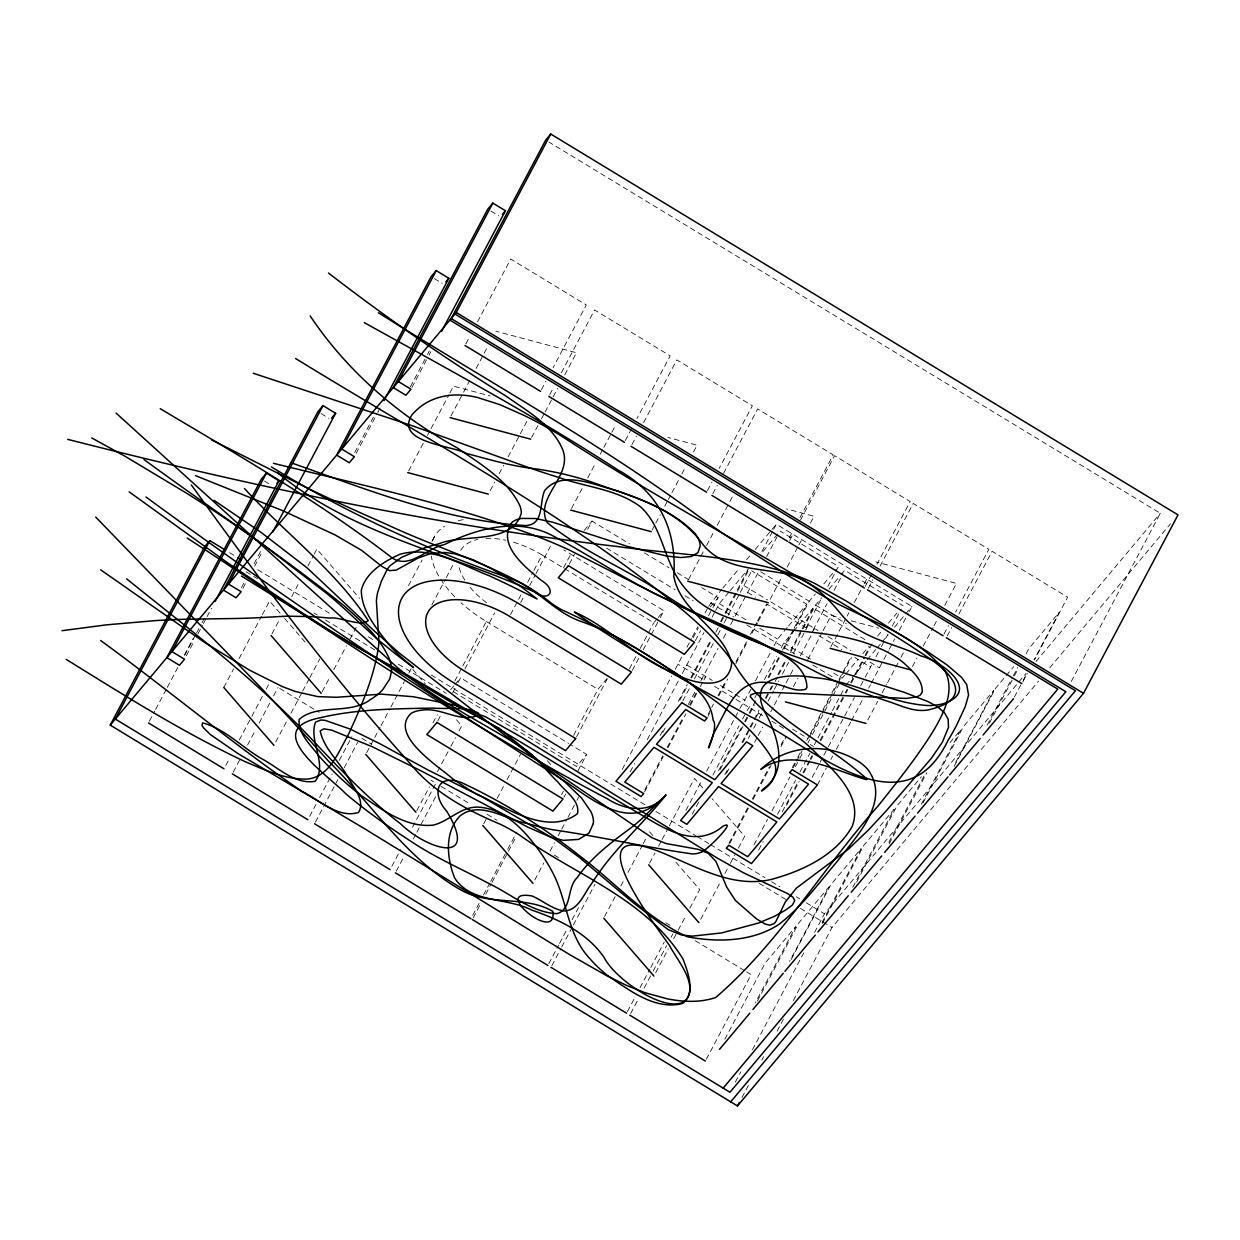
<?xml version="1.0" encoding="UTF-8"?>
<svg xmlns="http://www.w3.org/2000/svg" width="1240" height="1240" viewBox="0 0 1240 1240"><rect width="100%" height="100%" fill="white"/><g stroke="black" fill="none" stroke-linecap="round" stroke-linejoin="round"><path stroke-width="0.75" stroke-dasharray="5 3.75" d="M149.358 721.246L154.737 711.078M155.636 709.373L166.408 689.037M167.307 687.347L178.064 667.011M184.357 655.139L193.332 638.197M184.869 655.077L195.657 634.679M196.555 632.974L201.051 624.48M201.965 622.79L205.561 615.986M186.326 655.821L194.432 640.538M198.028 633.733L202.523 625.239M203.422 623.534L206.135 618.435M207.034 616.73L211.529 608.236M241.475 587.574L245.071 580.769M254.076 563.766L261.268 550.173M242.947 588.318L246.543 581.514M254.634 566.231L262.74 550.932M223.789 687.487L233.662 668.856M239.041 658.688L261.469 616.311M262.369 614.621L269.545 601.059L283.356 616.962M354.687 452.554L374.496 415.168M356.159 453.313L376.851 414.222M377.766 412.517L380.463 407.418M271.978 633.857L280.054 618.605M291.726 596.564L298.003 584.707M307.877 566.06L313.255 555.892M314.154 554.202L316.851 549.119L359.507 598.3M410.409 386.74L426.607 356.159M427.506 354.454L429.304 351.06M411.866 387.5L428.064 356.903M428.963 355.214L430.776 351.803M225.82 765.421L229.415 758.648M239.289 740.001L250.945 717.976M251.844 716.286L262.617 695.935M266.197 689.161L269.793 682.388M233.213 772.148L239.49 760.29M247.566 745.038L255.642 729.787M259.222 722.998L269.995 702.662M273.591 695.888L278.07 687.409M465.868 343.805L469.464 337.017M477.539 321.764L510.74 259.051L586.303 304.947L553.102 367.644M408.642 470.89L423.894 442.075M427.49 435.302L430.171 430.218M431.071 428.529L449.019 394.63M449.918 392.925L453.514 386.151L490.157 395.947M275.76 741.97L287.417 719.929M291.012 713.155L301.785 692.819M302.669 691.114L308.962 679.257M309.861 677.567L319.719 658.921M450.988 415.943L462.644 393.901M463.543 392.212L469.836 380.354M476.114 368.481L483.29 354.919M484.189 353.229L487.769 346.456M322.152 691.718L330.228 676.466M333.824 669.678L346.379 645.947M349.974 639.173L356.252 627.316M408.534 585.606L422.081 560.046M432 541.307L434.697 536.192M309.675 816.338L315.952 804.466M319.548 797.692L332.103 773.962M339.279 760.414L351.85 736.684M541.446 389.685L545.925 381.207M490.157 490.746L494.651 482.282M499.131 473.804L503.626 465.325M508.106 456.847L527.853 419.57M315.425 822.074L335.156 784.781M336.055 783.091L337.853 779.697M344.131 767.839L357.601 742.404M431.861 604.872L445.393 579.312M446.292 577.607L454.414 562.278M549.723 394.708L553.319 387.934M561.394 372.682L594.596 309.969L670.158 355.849L636.957 418.562M531.604 437.488L537.896 425.63M541.477 418.841L544.174 413.757M545.073 412.068L552.25 398.505M553.149 396.815L557.628 388.337M564.804 374.774L576.476 352.749L495.845 331.204M366.668 752.742L370.264 745.953M371.163 744.264L373.86 739.179M374.744 737.49L380.137 727.307M381.037 725.617L390.011 708.675M390.91 706.971L404.364 681.55M408.844 673.072L411.541 667.988M454.755 681.148L461.978 667.523M462.877 665.818L486.328 621.519A96.317 50.468 27.9 0 1 461.048 602.811M432.946 722.982L437.317 714.721M464.892 669.058L494.667 612.824M437.829 720.812L441.332 714.193M452.709 692.711L457.079 684.449M457.947 682.806L460.582 677.846L568.649 743.457M510.524 614.653L517.746 601.013M518.646 599.308L521.358 594.192M527.667 582.273L533.076 572.043M533.975 570.338L542.097 555.009L653.775 622.806L657.154 618.775M520.661 602.547L524.272 595.743M529.682 585.513L535.107 575.298M536.005 573.593L550.436 546.329M571.562 508.416L583.218 486.375M587.714 477.911L595.789 462.66M600.269 454.181L602.966 449.097M603.865 447.407L611.041 433.845M611.94 432.14L615.536 425.367M416.841 810.604L429.412 786.873M437.488 771.621L450.043 747.89M450.942 746.201L455.436 737.722M459.017 730.949L461.714 725.85L454.196 717.185M391.887 866.249L400.861 849.307M412.517 827.266L435.86 783.2L430.931 780.208M396.273 871.162L404.349 855.895M413.323 838.953L416.02 833.869M416.904 832.179L435.752 796.576M625.286 440.588L631.579 428.73M563.534 567.874L571.408 552.994M631.935 444.618L636.43 436.154M643.607 422.592L676.808 359.879L752.37 405.759L719.169 468.472M569.3 564.045L574.538 554.125M587.667 529.341L592.038 521.079L629.703 543.942M483.709 823.794L487.305 817.021M497.178 798.374L503.456 786.517M507.052 779.728L520.505 754.308M652.178 529.961L654.875 524.876M655.774 523.187L660.254 514.708M664.749 506.23L667.446 501.146M668.329 499.457L671.026 494.373M671.925 492.683L680.9 475.726M681.798 474.036L685.379 467.263M693.455 452.011L697.05 445.222L667.74 437.394M472.735 915.337L479.012 903.48M483.507 895.001L489.785 883.144M490.683 881.438L506.835 850.935M507.733 849.245L516.708 832.288M473.2 917.863L480.376 904.301M485.77 894.133L491.149 883.965M492.048 882.276L516.274 836.504M573.655 735.32L598.005 689.316L607.027 678.575M576.569 736.855L607.244 678.931M707.498 490.498L711.993 482.035M712.783 493.706L717.278 485.243M723.556 473.37L757.656 408.968L833.218 454.847L800.017 517.561M561.643 794.577L563.394 791.275M629.424 668.825L636.632 655.185M640.243 648.365L653.775 622.806M563.921 797.351L565.657 794.049M577.918 770.923L586.659 754.4L570.292 744.45M632.338 670.36L639.561 656.72M643.173 649.915L659.401 619.24M660.316 617.536L663.912 610.716L563.735 549.894M688.603 579.468L705.653 547.274M706.552 545.585L713.729 532.022M717.309 525.233L728.981 503.207M729.88 501.518L733.46 494.729M534.781 879.966L543.755 863.009M550.033 851.152L554.528 842.673M558.109 835.899L560.806 830.816M561.704 829.111L567.083 818.943M567.982 817.253L576.058 802.001M576.957 800.312L578.755 796.917M622.247 769.404L671.662 676.064M675.257 669.275L682.465 655.665M686.976 647.14L691.486 638.615M692.4 636.911L697.81 626.696M705.018 613.056L707.73 607.957M708.629 606.251L721.634 589.496M693.114 637.81L698.368 627.889M695.376 640.584L700.631 630.679M708.505 615.8L711.993 609.197M712.876 607.538L718.13 597.634L701.747 587.683M630.183 771.915L634.679 763.421M647.264 739.66L678.714 680.264M682.31 673.475L703.933 632.617M712.054 617.272L714.767 612.157M715.666 610.452L719.278 603.648L728.996 592.054M660.254 735.429L663.85 728.624M678.249 701.437L687.255 684.433M690.851 677.644L710.644 640.243M720.548 621.55L724.144 614.761M725.043 613.056L747.534 570.571M662.78 732.406L665.493 727.307M679.876 700.104L687.983 684.806M691.579 678.017L711.373 640.63M715.883 632.121L720.378 623.627M721.277 621.938L724.873 615.133M725.772 613.428L736.576 593.046M737.475 591.341L748.278 570.942M682.775 700.972L689.967 687.394M694.462 678.915L713.326 643.265M717.821 634.787L720.518 629.688M724.114 622.899L739.396 594.053M740.296 592.348L751.998 570.23M761.933 551.49L772.753 531.046M773.652 529.341L776.364 524.226L911.88 606.5L909.184 611.615M548.762 963.744L558.636 945.097M559.534 943.408L567.61 928.155M572.105 919.677L580.181 904.425M688.339 704.429L695.532 690.851M700.925 680.667L718.007 648.427M723.385 638.244L726.082 633.144M730.577 624.665L734.173 617.876M735.072 616.171L758.477 571.966M766.599 556.636L778.332 534.486M644.769 789.803L662.734 755.857M667.229 747.379L683.411 716.829M689.688 704.956L695.981 693.067M551.878 965.635L560.852 948.678M561.751 946.988L572.524 926.652M573.423 924.962L594.952 884.275M644.599 791.88L663.478 756.23M667.972 747.751L685.937 713.806M690.432 705.312L696.725 693.439M700.321 686.65L703.018 681.566M703.917 679.861L705.715 676.466L703.173 679.489L677.955 664.175M789.26 537.896L792.841 531.123M789.725 540.423L793.306 533.634M800.482 520.087L834.582 455.685L910.16 501.564L876.959 564.262M708.149 714.209L710.846 709.125M711.745 707.42L713.543 704.025M718.038 695.547L726.129 680.264M736.018 661.602L746.79 641.235M750.386 634.446L756.679 622.573M757.578 620.868L766.568 603.896L805.954 627.812L808.495 624.789L793.212 653.65M707.994 716.286L709.792 712.892M718.782 695.919L727.771 678.947M735.847 663.663L747.534 641.607M752.029 633.129L757.423 622.945M758.322 621.24L767.296 604.268M770.118 599.323L781.789 577.298M787.168 567.13L797.94 546.793M798.839 545.089L802.42 538.315M810.495 523.063L814.091 516.289L786.61 508.943M604.639 916.484L615.412 896.148M620.806 885.98L624.386 879.207M627.982 872.418L642.336 845.308M643.235 843.619L645.932 838.535M649.62 863.133L654.999 852.965M658.595 846.176L661.277 841.092M662.175 839.402L668.468 827.545M669.368 825.84L694.493 778.394L703.266 788.516M685.952 810.324L702.135 779.774M706.63 771.296L738.978 710.195M739.877 708.505L751.006 689.223M755.439 680.869L773.156 647.404M774.039 645.73L777.573 639.05L787.307 627.456M692.261 814.153L698.554 802.28M712.923 775.124L738.994 725.896M742.574 719.107L746.17 712.318M747.069 710.629L751.409 704.212M754.773 697.841L757.314 693.052M764.398 679.675L776.798 656.255M781.231 647.885L783.882 642.863L792.391 632.726M718.549 770.815L743.752 723.23M744.651 721.54L748.247 714.736M749.146 713.031L756.354 699.438M768.04 677.35L781.541 651.853M782.44 650.163L793.244 629.765M794.143 628.06L806.744 604.268L751.673 570.834M720.192 769.498L744.481 723.618M745.38 721.913L748.991 715.108M749.89 713.418L754.385 704.909M768.784 677.722L780.487 655.635M784.083 648.83L809.271 601.245L815.346 594.007M724.857 774.644L727.554 769.544M741.954 742.357L749.162 728.764M750.061 727.058L759.05 710.071M765.359 698.167L768.955 691.378M769.854 689.673L771.652 686.278M777.945 674.374L786.052 659.076M790.546 650.582L801.35 630.183M802.249 628.494L813.053 608.096L868.109 641.529M726.5 773.326L730.096 766.521M742.698 742.729L755.284 718.937M756.183 717.247L759.794 710.443M766.087 698.538L769.683 691.75M770.582 690.044L774.194 683.255M775.093 681.55L777.79 676.451M778.689 674.746L785.881 661.153M790.392 652.659L802.079 630.571M802.977 628.866L815.579 605.074L821.655 597.835M805.954 627.812L821.609 598.254M827.809 586.551L834.892 573.159M835.776 571.485L838.441 566.479L780.13 531.077M748.278 738.498L750.076 735.103M753.672 728.314L758.167 719.836M759.066 718.13L761.763 713.046M768.056 701.158L773.45 690.975M774.349 689.285L778.844 680.791M782.44 674.018L788.718 662.129M813.099 630.044L827.018 603.756M834.117 590.38L842.968 573.639M754.587 742.326L757.284 737.242M758.183 735.537L762.678 727.058M770.769 711.775L773.466 706.692M774.365 704.986L781.541 691.409M782.44 689.719L785.137 684.62M786.036 682.93L789.632 676.141M790.531 674.436L794.127 667.647M800.42 655.774L813.006 632.013M793.445 686.619L797.94 678.14M807.813 659.494L822.166 632.385M823.066 630.679L831.141 615.428L840.302 617.876M627.456 1011.515L635.531 996.263M640.011 987.784L649.884 969.138M650.783 967.448L664.237 942.028M630.695 1013.483L638.771 998.231M644.164 988.063L652.24 972.811M653.139 971.121L666.593 945.702M671.088 937.223L672.87 933.829M655.712 972.656L668.283 948.926M673.661 938.757L677.257 931.984M678.156 930.279L686.232 915.027M689.812 908.254L699.686 889.607L674.607 860.684M830.94 646.629L846.207 617.814M847.106 616.125L848.888 612.731M854.283 602.562L863.257 585.621M864.156 583.916L867.737 577.143M728.95 843.169L747.829 807.519M752.324 799.041L769.389 766.785M781.076 744.729L785.571 736.235M865.288 586.303L871.565 574.43M729.693 843.541L748.557 807.891M753.052 799.413L771.032 765.468M780.906 746.79L786.3 736.607M868.403 588.194L872.882 579.716M880.059 566.153L913.26 503.456L988.838 549.336L955.637 612.033M700.693 919.29L720.425 882.012M724.919 873.534L729.399 865.055M730.298 863.365L734.793 854.887M738.374 848.113L744.667 836.256L712.054 798.638M792.345 767.576L796.84 759.082M797.738 757.392L800.435 752.293M806.729 740.419L809.426 735.32M810.324 733.63L821.996 711.558M822.895 709.869L830.986 694.586M831.885 692.896L838.178 681.024M839.077 679.318L850.749 657.262M793.089 767.947L795.785 762.848M796.685 761.159L802.063 750.975M809.255 737.397L820.942 715.325M821.841 713.636L837.109 684.775M838.007 683.085L841.604 676.296M842.502 674.591L851.493 657.634M753.998 844.843L767.482 819.376M771.962 810.898L789.942 776.953M795.336 766.769L798.932 759.981M799.831 758.275L803.427 751.486M807.907 743.008L809.705 739.614M812.417 734.499L840.379 681.675M758.663 849.989L763.158 841.51M777.527 814.355L795.507 780.409M800.001 771.915L809.89 753.254M814.385 744.76L817.082 739.644M817.997 737.939L831.529 712.38M832.428 710.675L844.161 688.525M782.269 811.751L798.467 781.154M802.962 772.659L809.255 760.755M810.154 759.066L811.952 755.656M820.059 740.373L844.347 694.478M845.262 692.788L847.06 689.378M850.655 682.589L854.251 675.784M855.151 674.08L864.156 657.091M865.055 655.386L869.55 646.893M786.594 805.318L799.196 781.525M803.691 773.032L809.999 761.143M810.898 759.438L812.696 756.043M820.787 740.745L845.091 694.85M845.99 693.16L847.788 689.75M851.384 682.961L854.98 676.157M855.895 674.467L864.885 657.464M865.784 655.774L872.092 643.87M812.154 777.356L819.346 763.778M820.245 762.089L822.941 756.989M823.841 755.3L827.437 748.511M828.336 746.806L854.391 697.593M860.684 685.705L864.28 678.915M865.179 677.226L872.371 663.632M875.982 656.812L880.493 648.303M881.392 646.598L885.004 639.778M885.902 638.073L887.701 634.663M892.211 626.138L901.248 609.104M817.393 784.951L826.382 767.979M830.877 759.5L832.676 756.106M836.271 749.317L850.655 722.161M851.554 720.456L863.226 698.399M868.62 688.216L870.418 684.821M871.317 683.116L883.02 661.029M883.918 659.324L888.429 650.798M889.328 649.109L894.738 638.879M899.248 630.354L908.269 613.32M867.798 720.021L877.672 701.39M882.152 692.912L886.646 684.433M887.53 682.744L900.101 659.014M901 657.324L903.697 652.24M912.47 666.485L916.949 658.006M923.242 646.149L933.1 627.502M933.999 625.812L937.595 619.024M944.771 605.476L956.443 583.436L875.812 561.89M706.273 1059.363L751.146 974.625L746.216 971.633M724.857 1039.197L765.25 962.922L795.63 926.683L755.253 1002.959M943.966 634.074L948.461 625.596M947.221 636.043L951.7 627.564M958.892 614.017L992.093 551.304L1067.655 597.184L1034.455 659.897M757.376 1001.052L798.653 923.087L829.048 886.848L789.554 961.418M791.197 959.466L830.676 884.895L861.072 848.656L820.679 924.932M735.351 1082.055L740.761 1071.856M752.447 1049.768L803.737 952.894M814.541 932.495L824.445 913.803L1025.976 673.475M822.399 923.505L863.676 845.541L894.071 809.302L851.896 888.956M742 1097.447L749.193 1083.853M761.794 1060.061L763.592 1056.666M777.093 1031.168L783.386 1019.28M793.29 1000.587L831.978 927.505L1038.593 681.116M856.67 882.012L897.047 805.752L921.366 776.767M888.848 842.394L925.645 772.908M889.142 843.929L926.823 772.737M921.32 804.295L960.798 729.725L949.871 742.775M923.041 802.869L963.418 726.609L993.813 690.37L954.32 764.941M954.165 766.382L995.441 688.417L1013.669 666.686M987.241 725.059L1012.367 677.614M1013.266 675.909L1017.746 667.446M989.365 723.153L1013.591 677.396M1014.49 675.692L1018.087 668.918M1026.162 653.666L1028.859 648.582L1059.239 612.343L1034.113 659.804M1014.366 697.082L1022.442 681.83M1023.341 680.14L1026.038 675.056M1022.783 681.923L1027.278 673.46M1071.236 681.519L1160.315 513.267L548.979 142.104M453.825 685.906L450.446 689.936L576.523 766.49L586.659 754.4M454.94 684.558L460.582 677.846M584.164 530.488L592.038 521.079M658.285 617.443L663.912 610.716M722.874 588.008L739.04 568.726M746.511 559.829L750.246 555.365M755.222 549.444L776.364 524.226M710.241 607.027L718.13 597.634M730.205 590.596L748.433 568.865M763.127 551.351L777.697 533.975M788.516 625.999L806.744 604.268M823.856 583.854L836.008 569.377M793.6 631.284L813.053 608.096M828.94 589.139L839.883 576.089M841.092 574.647L844.735 570.307L903.046 605.693M812.262 631.64L814.804 628.618M844.626 675.366L842.193 678.264L830.846 671.382M845.835 673.925L857.987 659.432M862.838 653.635L868.915 646.396M877.533 636.12L882.384 630.323M888.46 623.085L896.97 612.947M845.959 685.115L850.935 679.179M852.174 677.707L865.861 661.385M867.101 659.897L875.812 649.512M877.052 648.039L880.788 643.591M882.027 642.103L888.243 634.679M894.474 627.269L904.425 615.396M905.665 613.924L911.88 606.5M1035.927 661.618L1160.315 513.267M1049.8 667.755L1170.529 523.776M851.291 620.822L878.788 628.168M490.932 211.048L498.805 215.838M434.325 278.566L442.2 283.34M760.693 571.749L809.271 601.245M815.579 605.074L846.346 623.751M743.892 585.559L767.529 599.912M770.738 601.865L818.074 630.618M827.933 636.585L850.904 650.535M869.953 662.098L879.408 667.849M747.658 592.41L755.532 597.2M818.834 635.624L841.805 649.574M854.81 657.479L870.573 667.043M644.443 552.885L668.995 567.796M677.195 572.771L688.65 579.731M719.278 603.648L746.806 620.357M759.764 628.231L777.573 639.05M783.882 642.863L813.037 660.564M710.443 602.841L733.568 616.885M746.79 624.913L794.732 654.007M812.898 665.043L832.738 677.087M606.468 548.08L675.242 589.837M685.054 595.804L693.253 600.764M321.098 413.571L328.972 418.361M686.805 664.981L712.271 680.45M720.486 685.441L733.615 693.408M735.258 694.4L745.101 700.383M792.375 729.089L808.139 738.653M714.659 686.464L734.359 698.43M736.002 699.422L763.639 716.208M771.854 721.184L784.982 729.151M810.324 744.543L813.487 746.464M264.492 481.074L269.219 483.957M486.328 621.519L598.005 689.316M229.617 552.668L236.236 556.683M257.719 569.718L332.072 614.854M368.42 636.926L375.022 640.941M431.195 675.056L645.994 805.457M655.913 811.487L695.562 835.559M697.221 836.566L708.784 843.587M710.427 844.58L764.956 877.688M771.575 881.702L779.836 886.724M796.343 896.752L799.66 898.752M806.263 902.766L824.445 913.803M246.109 571.795L257.688 578.832M313.953 612.994L317.269 615.009M325.547 620.031L375.193 650.179M398.365 664.237L446.354 693.377M759.159 883.298L787.292 900.38M800.529 908.409L831.978 927.505M279.713 688.402L319.145 712.349M361.925 738.327L371.783 744.31M441.146 786.408L470.704 804.373M487.134 814.339L496.992 820.322M554.218 855.058L560.775 859.057M665.74 922.777L672.312 926.776M695.284 940.711L744.574 970.641M649.512 831.745L653.279 836.086M547.398 760.755L551.164 765.096M412.796 669.445L425.336 683.907M284.611 618.419L307.179 644.459M486.529 602.702A66.681 34.937 27.9 0 1 469.139 586.132M464.829 580.119A66.681 34.937 27.9 0 1 458.645 565.471M460.722 550.359A66.681 34.937 27.9 0 1 477.85 539.415M486.018 538.393A66.681 34.937 27.9 0 1 505.796 540.253M513.5 542.221A66.681 34.937 27.9 0 1 542.097 555.009M454.739 596.75A96.317 50.468 27.9 0 1 431.35 556.062M432.698 540.439A96.317 50.468 27.9 0 1 444.695 526.132M458.35 520.645A96.317 50.468 27.9 0 1 466.907 519.235"/><path stroke-width="1.5" d="M593.356 823.5L588.985 833.094L578.646 839.402L563.332 840.363L550.761 837.186L528.132 827.297L421.492 771.063L372.155 746.697L331.7 730.159L323.904 728.826L320.214 730.903C323.764 748.665 339.512 761.701 348.068 777.371C353.369 787.509 365.63 800.668 358.562 812.463C338.148 818.788 318.974 799.723 301.723 791.213C232.578 743.907 168.33 689.843 100.642 640.491M209.792 540.625L115.32 719.076L729.957 1092.254L1065.842 691.718L451.189 318.541L545.678 140.089L550.746 134.044L1178 514.879L1083.512 693.331L737.49 1105.956L110.236 725.121L204.724 546.669L209.792 540.625L224.672 549.661M266.414 473.122L171.926 651.574L184.528 659.231L179.459 665.275L166.858 657.619L261.33 479.167L266.414 473.122L279.015 480.779L215.124 601.447M323.02 405.62L228.532 584.056L241.149 591.712L236.065 597.757L223.463 590.116L317.952 411.664L323.02 405.62L335.622 413.276L272.63 532.239M436.232 270.599L341.76 449.05L354.361 456.707L349.293 462.753L336.691 455.096L431.164 276.644L436.232 270.599L448.849 278.256L384.059 400.613M492.854 203.097L398.365 381.548L410.967 389.205L405.899 395.25L393.297 387.593L487.785 209.142L492.854 203.097L505.455 210.754L441.564 331.421M110.236 725.121L456.258 312.496L550.746 134.044M737.49 1105.956L739.288 1102.546M276.985 483.197L279.015 480.779M331.576 418.113L335.622 413.276M445.811 281.883L448.849 278.256M502.417 214.381L505.455 210.754M719.479 1049.366L749.875 1013.127M752.897 1009.515L783.277 973.276M784.92 971.338L815.3 935.099M817.92 931.984L848.299 895.745M851.291 892.196L881.671 855.957M884.647 852.391L915.043 816.168M917.646 813.037L948.042 776.814M949.67 774.861L980.065 738.621M983.087 735.01L1013.468 698.771M723.168 1088.131L1057.751 689.13L449.903 320.075M730.701 1101.833L1075.437 690.742L454.971 314.03M62 630.695L106.191 624.882L155.294 620.62A1093.199 572.818 27.9 0 1 185.411 619.256L236.546 618.481A798.885 418.608 27.9 0 0 256.06 617.799L287.06 616.171L310.992 616.621A365.552 191.549 27.9 0 1 329.112 618.062C340.117 616.342 360.127 627.285 368.233 620.667C335.498 570.261 284.719 532.952 244.513 488.529M273.435 463.311C363.738 485.538 455.189 505.021 542.221 538.408A264.709 138.709 27.9 0 1 570.043 550.389L654.829 593.665A416.857 218.426 27.9 0 0 680.435 605.988L756.943 640.6L811.177 669.368A264.383 138.539 27.9 0 0 827.034 677.319C845.99 686.557 865.737 693.982 885.716 700.631C899.744 704.785 913.849 712.938 928.93 709.745C974.609 698.849 953.653 673.707 925.241 655.588C807.178 577.05 679.892 513.391 561.193 435.938A212.831 111.523 27.9 0 0 540.64 423.956A225.835 118.343 27.9 0 0 524.753 415.725L500.046 404.705L477.4 397.436A73.625 38.58 27.9 0 0 458.785 394.971C444.602 394.63 429.986 398.675 418.996 407.929A189.364 99.231 27.9 0 0 411.68 415.229C395.017 442.804 451.779 445.361 466.302 453.36C486.716 458.862 507.098 464.845 528.085 467.868C550.173 470.44 571.888 475.385 592.968 482.484C628.54 495.628 668.654 505.61 695.454 534.037A35.185 18.43 27.9 0 1 700.166 546.204L697.996 552.591L691.409 556.574L680.512 557.535L666.515 556.016L627.316 546.375L552.792 522.226L535.323 518.506L521.482 518.429A42.842 22.46 27.9 0 0 512.105 522.257C496.062 544.5 525.605 567.517 541.431 580.49C557.473 590.163 549.119 602.485 534.75 592.131C448.539 552.73 351.788 534.564 277.202 472.425M67.704 439.363C248.853 485.398 431.846 524.768 617.613 546.546C676.466 554.761 737.18 555.659 793.972 574.755A114.421 59.954 27.9 0 1 814.851 583.497L846.982 601.447L927.101 651.372L947.174 665.028L961.589 677.381L966.735 684.65L968.548 695.036L965.309 706.49L956.552 725.338A1008.415 528.395 27.9 0 1 947.871 740.683C902.209 834.846 808.356 743.179 750.696 716.736C690.788 683.875 630.23 651.418 574.353 612.002C604.33 624.728 628.99 650.287 658.254 665.74A96.549 50.592 27.9 0 0 673.723 673.289C691.595 683.085 728.33 693.207 731.708 663.183C723.121 628.479 680.404 612.529 673.816 576.259C676.885 530.565 659.618 492.714 618.093 470.068C536.067 416.671 449.779 370.187 364.297 322.617M450.089 417.632L530.704 439.177M570.663 510.105L651.279 531.665M407.743 472.595L488.358 494.14M687.704 581.173L768.32 602.718M830.056 648.318L910.672 669.879M785.37 701.871L866.001 723.416M253.254 373.256L412.951 425.971L528.38 467.464A459.296 240.669 27.9 0 0 558.79 477.431C586.055 487.289 617.179 489.071 640.847 507.067C660.455 525.218 663.261 553.614 676.327 575.871C718.162 646.753 815.3 617.784 880.028 648.613A52.747 27.636 27.9 0 1 903.65 662.857C911.896 670.577 923.056 679.814 922.173 692.245L920.375 694.958L917.088 696.803L906.316 698.43L775.667 692.54L756.106 692.974L750.712 694.88L750.246 696.554C767.824 718.441 794.793 731.507 814.556 751.626C833.823 770.675 863.304 795.739 852.33 826.119C836.039 855.429 802.528 870.914 771.419 879.408C734.499 888.197 699.624 868.465 666.779 854.685C571.159 812.851 649.745 918.003 669.368 945.237C677.552 961.279 701.809 987.365 682.667 1003.439C655.278 1010.678 629.378 990.202 607.925 975.756A85.622 44.857 27.9 0 1 589.961 958.752C567.161 934.882 567.378 900.038 552.436 872.138A216.581 113.491 27.9 0 0 540.036 851.865C525.093 831.141 505.021 808.232 477.555 807.116C460.598 806.744 448.957 821.33 433.318 825.112C406.457 827.995 382.726 810.061 361.584 795.863C345.774 783.928 331.483 770.102 318.354 755.284C310.45 744.697 298.127 733.817 299.057 719.525C317.874 702.894 349.82 715.403 370.683 699.375A163.013 85.421 27.9 0 0 382.711 689.704L389.732 679.055L391.483 671.522A67.983 35.619 27.9 0 0 389.329 658.874C380.013 637.391 361.739 621.55 344.658 606.251C280.085 554.296 210.738 508.586 143.98 459.529M290.811 462.675C366.947 489.459 444.493 520.939 525.884 525.574C544.438 524.474 539.214 502.557 544.593 490.653C562.232 469.278 594.89 485.336 616.776 490.683C648.551 501.549 681.675 515.267 702.119 543.322C720.115 567.796 752.711 567.75 779.759 572.756C806.744 576.058 826.491 595.96 842.642 616.094C862.637 639.39 895.048 643.359 921.398 656.115C940.152 660.672 981.274 689.75 945.066 703.142A76.353 40.005 27.9 0 1 928.837 705.576C889.018 703.654 853.663 680.745 813.874 677.567C787.385 672.933 744.744 675.816 766.196 714.457C778.332 737.769 788.733 771.063 762.925 789.275C758.803 793.445 764.708 789.074 766.025 787.741C773.373 781.975 777.929 772.039 774.582 762.848C752.943 723.106 711.698 698.818 675.816 673.181C645.343 653.775 615.009 633.036 580.553 621.287C557.271 613.134 540.872 593.402 519.343 582.025C476.563 559.178 429.831 544.81 385.997 524.117A1323.343 693.408 27.9 0 1 309.488 489.134L211.513 439.812M195.533 475.649L283.51 511.019L335.172 534.982L361.631 550.359L381.579 566.184L389.5 570.648L396.226 570.09L418.314 557.938L430.497 553.644L444.447 552.451L455.034 553.861L473.122 559.798L492.435 569.175L520.428 586.21L537.121 598.997L510.725 585.931A513.593 269.111 27.9 0 0 488.498 575.438C460.629 564.587 430.637 545.306 399.699 554.357C383.951 561.503 365.8 572.353 361.321 590.24C361.336 610.855 376.201 627.704 387.887 643.421C394.149 650.876 401.326 657.479 408.828 663.648C412.641 666.717 416.609 669.957 409.913 664.904A455.545 238.7 27.9 0 1 395.405 653.852L376.51 638.476L352.703 616.451A345.387 180.978 27.9 0 0 327.67 594.192L263.392 544.887A855.863 448.462 27.9 0 0 187.317 493.644L125.504 456.537L91.745 437.937M271.436 466.922C345.867 512.693 425.413 548.979 507.857 577.546C524.101 583.529 538.687 592.952 552.079 603.771A53.413 27.993 27.9 0 0 561.085 609.46C598.796 626.789 635.438 646.319 669.786 669.708C689.161 681.008 710.505 696.136 713.139 720.363C720.083 727.307 698.942 770.582 714.318 732.22C725.338 713.434 733.847 684.573 759.392 682.341A45.028 23.591 27.9 0 1 771.017 683.007C782.611 684.031 794.049 692.664 805.674 689.254L806.946 687.425C806.449 664.966 781.138 653.573 763.747 644.816C731.042 630.494 698.476 615.877 666.826 599.323C626.51 580.785 590.085 555.179 550.823 534.781C516.336 517.654 476.982 528.488 444.416 544.577C427.366 547.677 409.851 569.377 392.507 558.171C319.502 501.844 239.289 455.839 160.239 408.689M378.355 312.728C485.274 379.812 596.316 441.006 698.12 515.918A720.146 377.347 27.9 0 0 725.989 535.525L788.981 576.12A415.71 217.837 27.9 0 0 813.238 590.007C856.08 617.784 913.074 630.06 945.268 671.507C954.924 691.052 943.95 712.752 933.999 729.802C917.615 756.586 897.837 781.061 878.37 805.628C822.771 868.047 779.232 942.849 715.682 997.534A124.233 65.1 27.9 0 1 709.683 999.27L703.607 1000.448A102.641 53.785 27.9 0 1 667.523 998.882L644.568 992.589L626.712 985.49L606.608 975.648L570.136 954.909L365.149 829.08L237.879 753.501L210.288 734.499L203.469 727.787L201.981 725.4L202.662 722.889C225.076 728.779 242.095 747.503 261.981 758.88C278.365 767.638 295.476 784.982 315.286 781.246C327.841 763.592 308.202 740.822 315.58 722.068L320.928 720.006L325.19 720.363L350.346 729.136L380.665 744.139L428.125 770.056L481.88 796.746L555.691 839.883L579.622 857.584L614.962 887.484A1045.475 547.817 27.9 0 0 633.237 902.673L668.128 929.597L681.411 934.976L692.432 936.154L721.649 932.929L758.431 923.056L774.163 916.468L785.23 910.315L792.375 905.107L794.809 900.457L792.918 897.233L787.617 893.591L743.566 872.836L717.418 858.158L522.629 737.878L485.724 716.89L454.661 705.219L413.509 696.756L381.424 694.152L336.35 697.283L317.735 696.617L295.554 691.533L282.394 686.619L249.411 670.081L203.639 641.793L100.704 569.857M295.554 358.469C427.568 439.75 565.75 513.624 685.736 612.668C705.731 629.966 725.152 648.582 738.9 671.382C770.521 718.797 826.057 742.032 867.256 779.325L866.016 779.572C833.451 770.118 792.391 747.007 760.864 769.404C786.749 744.388 827.607 742.233 857.708 761.004A27.978 14.663 27.9 0 1 867.907 769.575C891.374 801.676 856.049 836.411 837.388 861.196C818.663 883.174 801.582 907.215 778.348 924.777C751.998 941.796 717.449 942.509 687.487 936.804C646.846 918.468 616.373 883.686 581.204 857.057C544.531 827.886 504.324 802.543 461.869 782.765C435.922 772.846 431.551 794.747 446.71 811.208C480.329 866.527 426.498 849.276 400.334 823.593C369.442 799.986 342.581 771.761 315.859 743.659C258.897 682.093 191.75 631.207 126.589 578.832M456.258 312.496L1083.512 693.331M464.969 345.495L540.547 391.375M548.824 396.397L624.402 442.277M631.036 446.322L706.614 492.203M711.884 495.411L787.462 541.291M788.826 542.113L864.388 587.993M867.504 589.884L943.066 635.764M946.322 637.747L1021.884 683.628M237.879 557.675L241.196 559.689M148.459 722.936L224.022 768.816M232.314 773.853L307.877 819.733M314.526 823.763L390.089 869.643M395.374 872.851L470.936 918.732M472.3 919.553L547.879 965.433M550.979 967.324L626.557 1013.204M629.812 1015.188L705.374 1061.068M66.123 659.324C124.325 695.408 182.466 732.111 244.497 761.375C264.538 769.777 285.293 779.821 307.536 779.061C329.654 776.612 337.978 752.54 347.774 735.894C361.072 706.846 374.465 676.808 378.727 644.909A167.555 87.808 27.9 0 0 378.789 639.173L376.402 601.075A174.763 91.574 27.9 0 1 377.642 592.55L381.362 581.281L387.329 569.16A100.456 52.638 27.9 0 1 390.181 565.657L401.589 557.349L421.182 549.025A375.673 196.85 27.9 0 1 438.65 543.88C463.264 533.339 511.795 545.212 521.265 513.375A47.616 24.939 27.9 0 0 520.087 506.153C507.687 479.74 480.624 464.303 457.622 448.151C399.171 415.896 347.386 371.706 310.155 315.89M241.459 576.058L328.104 629.874L390.29 666.407A973.834 510.275 27.9 0 1 420.561 684.077L459.606 707.265L498.992 728.206L540.051 761.794L652.007 837.729L666.05 843.541L698.027 849.307L708.102 853.213L715.929 861.397L726.764 887.236L735.413 900.457L756.292 918.716L764.956 924.001L770.009 925.195L774.21 923.552L775.946 921.444L785.308 901.961L796.437 888.073L848.284 849.23L868.263 830.18L885.871 811.285L931.395 758.26L942.431 742.078L948.523 727.214L948.135 719.138L944.276 712.442L937.487 706.769L928.279 701.716L904.502 692.432L835.713 670.298A1294.296 678.187 27.9 0 1 808.712 661.168C760.337 644.893 712.473 625.937 669.569 597.897C630.354 570.462 584.195 552.962 547.243 522.675C533.82 497.302 573.5 476.315 562.572 449.314C552.001 424.591 526.721 410.828 505.781 395.947C444.54 358.159 385.454 317.006 328.492 273.048M187.178 538.036C325.159 628.029 461.14 722.145 607.29 798.73C625.487 810.588 649.807 813.75 664.966 796.188C641.669 825.515 611.707 851.059 591.712 883.577C583.916 893.358 578.646 910.702 563.875 910.935C552.001 909.137 542.841 900.596 532.084 895.993C489.63 888.491 557.985 944.679 552.745 911.369C525.791 895.357 489.722 906.13 461.699 890.413C406.829 859.832 371.938 804.093 328.166 760.771A3634.146 1904.237 27.9 0 0 261.469 688.293L95.713 517.08M213.947 500.278L261.067 532.363L307.288 568.029L374.651 631.331L399.792 653.449L564.525 781.665L581.482 797.924L591.015 811.812A48.748 25.544 27.9 0 1 593.356 823.5M145.979 497.007C283.108 597.494 424.561 691.812 567.874 783.215C592.457 800.234 627.254 827.963 656.332 803.613A234.98 123.117 27.9 0 0 663.741 797.351L666.05 794.824L643.173 817.501A559.519 293.183 27.9 0 1 631.036 827.793C611.32 842.348 591.232 857.367 577.111 877.734C566.618 887.484 572.369 909.524 556.9 913.663C531.913 912.501 511.686 894.521 489.939 884.058C462.381 869.38 433.55 856.933 407.696 839.185A384.369 201.407 27.9 0 1 379.983 820.337L370.869 813.673A298.499 156.411 27.9 0 1 345.603 793.6C328.678 775.636 259.362 729.802 320.013 717.789C356.826 709.017 395.017 708.8 432.667 708.087C447.64 709.451 464.845 705.87 478.532 713.109L478.469 715.046C460.815 723.602 441.579 707.312 422.933 710.055A48.995 25.668 27.9 0 0 411.324 713.217C387.95 734.638 439.084 766.63 452.693 778.782A172.577 90.427 27.9 0 0 475.896 793.709C504.324 806.434 547.584 836.923 577.484 813.611C580.227 800.498 565.099 791.678 558.248 782.394C547.398 772.163 538.811 759.609 526.829 750.603C479.26 719.975 426.358 696.57 385.377 656.518C295.244 575.81 205.716 494.435 116.095 413.091M129.177 491.861L227.029 562.433L301.894 612.638A1154.223 604.794 27.9 0 0 358.252 647.761C458.583 702.057 554.513 763.825 652.736 821.609C674.917 834.443 700.383 845.355 722.889 826.29C739.273 817.935 704.429 853.198 700.212 852.547A32.736 17.159 27.9 0 1 692.54 853.941C645.714 847.416 599.416 836.38 552.513 829.715A196.649 103.044 27.9 0 1 527.031 823.422C505.858 819.857 480.624 800.218 460.304 815.672C444.121 831.745 446.818 858.529 454.677 877.998C470.844 903.464 507.268 897.341 531.697 910.082C559.101 919.491 587.062 932.805 604.019 957.342C622 991.861 716.317 1041.46 682.961 959.001C645.637 898.179 574.585 874.774 519.235 834.815A94.844 49.693 27.9 0 0 500.511 824.368C466.984 810.185 433.907 792.654 410.502 763.918C331.127 676.064 260.524 580.8 191.301 484.887M648.721 864.823L698.895 922.684M603.756 918.189L653.929 976.051M482.81 825.484L532.983 883.345M271.079 635.546L321.253 693.408M365.769 754.432L415.943 812.293M223.789 687.487L273.963 745.349M436.961 722.455L426.824 734.545L552.9 811.099L563.038 799.01L436.961 722.455M568.416 565.688L558.279 577.778L684.356 654.332L694.509 642.243L568.416 565.688M575.67 738.56L565.533 750.665L453.856 682.853A96.317 50.468 27.9 0 1 404.86 593.805A96.317 50.468 27.9 0 1 519.761 604.252L631.439 672.064L621.302 684.154L509.625 616.357A66.681 34.937 27.9 0 0 430.079 609.104A66.681 34.937 27.9 0 0 463.993 670.763L575.67 738.56M681.876 702.677L615.955 781.293L641.173 796.591L643.7 793.569L624.789 782.099L653.961 747.317L712.256 782.719L680.558 820.508L686.867 824.337L718.564 786.548L776.86 821.949L747.705 856.716L728.794 845.23L726.253 848.253L751.471 863.567L817.393 784.951L792.189 769.637L789.648 772.659L808.558 784.145L779.402 818.927L721.091 783.525L752.788 745.721L746.495 741.892L714.798 779.697L656.487 744.294L685.643 709.528L704.568 720.998L707.095 717.976L681.876 702.677"/></g></svg>
